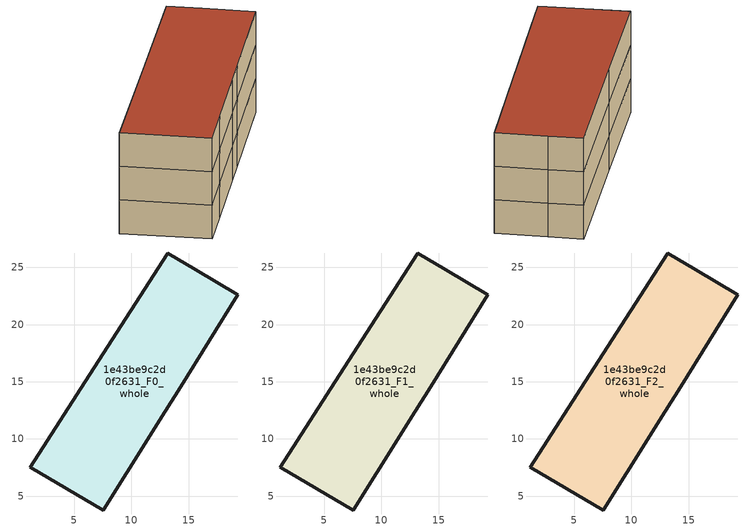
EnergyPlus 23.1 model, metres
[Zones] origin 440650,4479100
1e43be9c2d0f2631_F0_whole
 floor ground (EU_floor_Construction): 19.31,22.61 14.3,14.55 12.96,12.43 9.59,7.04 7.56,3.78 1.15,7.53 6.7,16.17 13.17,26.25 15.64,24.78 z0
 wall outside (EU_wall_Construction): 6.7,16.17 1.15,7.53 7.56,3.78 9.59,7.04 12.96,12.43 14.3,14.55 19.31,22.61 15.64,24.78 13.17,26.25 6.7,16.17 z0:3
1e43be9c2d0f2631_F1_whole
 floor to 1e43be9c2d0f2631_F0_whole (EU_floor_Construction): 19.31,22.61 14.3,14.55 12.96,12.43 9.59,7.04 7.56,3.78 1.15,7.53 6.7,16.17 13.17,26.25 15.64,24.78 z3
 wall outside (EU_wall_Construction): 6.7,16.17 1.15,7.53 7.56,3.78 9.59,7.04 12.96,12.43 14.3,14.55 19.31,22.61 15.64,24.78 13.17,26.25 6.7,16.17 z3:6
1e43be9c2d0f2631_F2_whole
 floor to 1e43be9c2d0f2631_F1_whole (EU_floor_Construction): 19.31,22.61 14.3,14.55 12.96,12.43 9.59,7.04 7.56,3.78 1.15,7.53 6.7,16.17 13.17,26.25 15.64,24.78 z6
 wall outside (EU_wall_Construction): 6.7,16.17 1.15,7.53 7.56,3.78 9.59,7.04 12.96,12.43 14.3,14.55 19.31,22.61 15.64,24.78 13.17,26.25 6.7,16.17 z6:9
 roof outside (EU_roof_Construction): 9.59,7.04 12.96,12.43 14.3,14.55 19.31,22.61 15.64,24.78 13.17,26.25 6.7,16.17 1.15,7.53 7.56,3.78 z9
[Building]
EU S2 Campaign: North Axis=0; Terrain=City; Solar Distribution=FullExterior
[Site:Location]
Madrid: Latitude=40.5; Longitude=-3.5; Time Zone=1; Elevation=609
[SizingPeriod:WeatherFileDays]
AnnualSizingPeriod: Begin Month=1; Begin Day of Month=1; End Month=12; End Day of Month=31; Day of Week for Start Day=Monday; Use Weather File Daylight Saving Period=No; Use Weather File Rain and Snow Indicators=No
[MATERIAL]
EU_InternalMass_Material: Roughness=MediumRough; Thickness=0.1; Conductivity=1; Density=1800; Specific Heat=900; Thermal Absorptance=0.9; Solar Absorptance=0.7; Visible Absorptance=0.7
[MATERIAL:NOMASS] Roughness=MediumRough; Thermal Absorptance=0.9; Solar Absorptance=0.7; Visible Absorptance=0.7
Name | Thermal Resistance
EU_wall_NoMass | 1.60022
EU_roof_NoMass | 1.57597
EU_floor_NoMass | 0.470652
[CONSTRUCTION]
EU_wall_Construction: EU_wall_NoMass
EU_roof_Construction: EU_roof_NoMass
EU_floor_Construction: EU_floor_NoMass
EU_InternalMass_Construction: EU_InternalMass_Material
[ZONE] Type=1; Multiplier=1; Ceiling Height=autocalculate; Floor Area=autocalculate; Part of Total Floor Area=Yes
Name | Volume
1e43be9c2d0f2631_F0_whole | 485.185
1e43be9c2d0f2631_F1_whole; 1e43be9c2d0f2631_F2_whole | 485.184
[INTERNALMASS] Construction=EU_InternalMass_Construction; Surface Area=161.728
Name | Zone or ZoneList
1e43be9c2d0f2631_F0_whole_EU_InternalMass | 1e43be9c2d0f2631_F0_whole
1e43be9c2d0f2631_F1_whole_EU_InternalMass | 1e43be9c2d0f2631_F1_whole
1e43be9c2d0f2631_F2_whole_EU_InternalMass | 1e43be9c2d0f2631_F2_whole
[OTHEREQUIPMENT] Fuel Type=Electricity; Design Level Calculation Method=Watts/Area; Power per Zone Floor Area=1; Fraction Latent=0; Fraction Radiant=0; Fraction Lost=0; Carbon Dioxide Generation Rate=0; EndUse Subcategory=EU_Step8_InternalGains
Name | Zone or ZoneList or Space or SpaceList | Schedule
EU_Step8_InternalGain_1e43be9c2d0f2631_F0_whole_f000 | 1e43be9c2d0f2631_F0_whole | EU_Step8_GainSchedule_1e43be9c2d0f2631_F0_whole_f000
EU_Step8_InternalGain_1e43be9c2d0f2631_F1_whole_f000 | 1e43be9c2d0f2631_F1_whole | EU_Step8_GainSchedule_1e43be9c2d0f2631_F1_whole_f000
EU_Step8_InternalGain_1e43be9c2d0f2631_F2_whole_f000 | 1e43be9c2d0f2631_F2_whole | EU_Step8_GainSchedule_1e43be9c2d0f2631_F2_whole_f000
[ZONEVENTILATION:DESIGNFLOWRATE] Schedule=EU_AlwaysOn; Design Flow Rate Calculation Method=AirChanges/Hour; Air Changes per Hour=0.480704; Ventilation Type=Natural; Fan Pressure Rise=0; Fan Total Efficiency=1; Constant Term Coefficient=1; Temperature Term Coefficient=0; Velocity Term Coefficient=0; Velocity Squared Term Coefficient=0; Minimum Indoor Temperature=-100; Maximum Indoor Temperature=100; Delta Temperature=-100; Minimum Outdoor Temperature=-100; Maximum Outdoor Temperature=100; Maximum Wind Speed=40
Name | Zone or ZoneList or Space or SpaceList
EU_ConstantAir_1e43be9c2d0f2631_F0_whole | 1e43be9c2d0f2631_F0_whole
EU_ConstantAir_1e43be9c2d0f2631_F1_whole | 1e43be9c2d0f2631_F1_whole
EU_ConstantAir_1e43be9c2d0f2631_F2_whole | 1e43be9c2d0f2631_F2_whole
[HVACTEMPLATE:THERMOSTAT] Constant Heating Setpoint=20; Constant Cooling Setpoint=50
EU_HeatOnly_1e43be9c2d0f2631_F0_whole; EU_HeatOnly_1e43be9c2d0f2631_F1_whole; EU_HeatOnly_1e43be9c2d0f2631_F2_whole
[HVACTEMPLATE:ZONE:IDEALLOADSAIRSYSTEM] System Availability Schedule=EU_AlwaysOn; Maximum Heating Supply Air Temperature=50; Minimum Cooling Supply Air Temperature=13; Maximum Heating Supply Air Humidity Ratio=0.0156; Minimum Cooling Supply Air Humidity Ratio=0.0077; Heating Limit=NoLimit; Cooling Limit=NoLimit; Heating Availability Schedule=EU_AlwaysOn; Cooling Availability Schedule=EU_CoolingOff; Dehumidification Control Type=ConstantSensibleHeatRatio; Cooling Sensible Heat Ratio=0.7; Dehumidification Setpoint=60; Humidification Control Type=None; Humidification Setpoint=30; Outdoor Air Method=None; Outdoor Air Flow Rate per Person=0.00944; Outdoor Air Flow Rate per Zone Floor Area=0; Outdoor Air Flow Rate per Zone=0; Demand Controlled Ventilation Type=None; Outdoor Air Economizer Type=NoEconomizer; Heat Recovery Type=None; Sensible Heat Recovery Effectiveness=0.7; Latent Heat Recovery Effectiveness=0.65
Name | Template Thermostat
1e43be9c2d0f2631_F0_whole | EU_HeatOnly_1e43be9c2d0f2631_F0_whole
1e43be9c2d0f2631_F1_whole | EU_HeatOnly_1e43be9c2d0f2631_F1_whole
1e43be9c2d0f2631_F2_whole | EU_HeatOnly_1e43be9c2d0f2631_F2_whole
[SIZING:ZONE] Zone Cooling Design Supply Air Temperature Input Method=SupplyAirTemperature; Zone Cooling Design Supply Air Temperature=13; Zone Heating Design Supply Air Temperature Input Method=SupplyAirTemperature; Zone Heating Design Supply Air Temperature=50; Zone Cooling Design Supply Air Humidity Ratio=0.008; Zone Heating Design Supply Air Humidity Ratio=0.008; Cooling Design Air Flow Method=DesignDay; Cooling Design Air Flow Rate=0; Cooling Minimum Air Flow per Zone Floor Area=0.000762; Cooling Minimum Air Flow=0; Cooling Minimum Air Flow Fraction=0.2; Heating Design Air Flow Method=DesignDay; Heating Design Air Flow Rate=0; Heating Maximum Air Flow per Zone Floor Area=0.002032; Heating Maximum Air Flow=0.141576; Heating Maximum Air Flow Fraction=0.3; Account for Dedicated Outdoor Air System=No; Dedicated Outdoor Air System Control Strategy=NeutralSupplyAir; Dedicated Outdoor Air Low Setpoint Temperature for Design=autosize; Dedicated Outdoor Air High Setpoint Temperature for Design=autosize; Zone Load Sizing Method=Sensible Load Only No Latent Load; Zone Latent Cooling Design Supply Air Humidity Ratio Input Method=HumidityRatioDifference; Zone Cooling Design Supply Air Humidity Ratio Difference=0.005; Zone Latent Heating Design Supply Air Humidity Ratio Input Method=HumidityRatioDifference; Zone Humidification Design Supply Air Humidity Ratio Difference=0.005
1e43be9c2d0f2631_F0_whole; 1e43be9c2d0f2631_F1_whole; 1e43be9c2d0f2631_F2_whole
[SCHEDULE:CONSTANT]
Name | Hourly Value
EU_AlwaysOn | 1
EU_CoolingOff | 0
[SCHEDULE:FILE] Column Number=1; Rows to Skip at Top=0; Number of Hours of Data=8760; Column Separator=Comma; Interpolate to Timestep=No; Minutes per Item=60; Adjust Schedule for Daylight Savings=Yes
Name | File
EU_Step8_GainSchedule_1e43be9c2d0f2631_F0_whole_f000 | C:\Users\o_iseri\Desktop\OpenUBEM\openubem\outputs\eu_evidence\EU-11\ES-MAD-BERRUGUETE\idfs\1e43be9c2d0f2631\1e43be9c2d0f2631_F0_whole_f000_gain.csv
EU_Step8_GainSchedule_1e43be9c2d0f2631_F1_whole_f000 | C:\Users\o_iseri\Desktop\OpenUBEM\openubem\outputs\eu_evidence\EU-11\ES-MAD-BERRUGUETE\idfs\1e43be9c2d0f2631\1e43be9c2d0f2631_F1_whole_f000_gain.csv
EU_Step8_GainSchedule_1e43be9c2d0f2631_F2_whole_f000 | C:\Users\o_iseri\Desktop\OpenUBEM\openubem\outputs\eu_evidence\EU-11\ES-MAD-BERRUGUETE\idfs\1e43be9c2d0f2631\1e43be9c2d0f2631_F2_whole_f000_gain.csv
